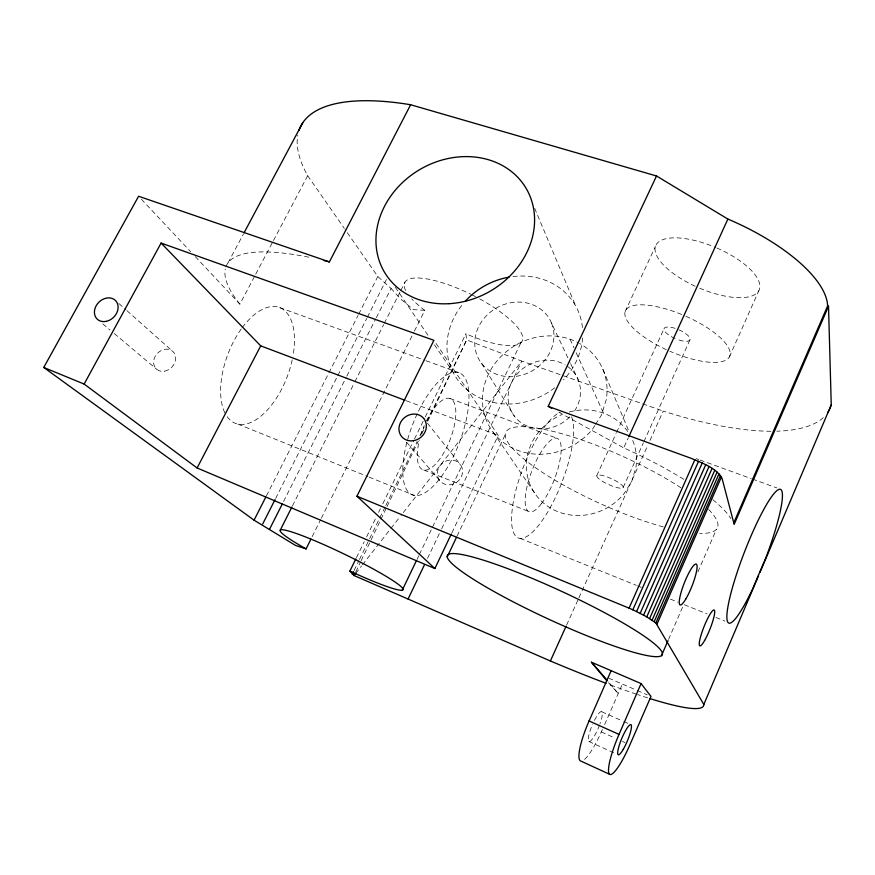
<?xml version="1.0" encoding="UTF-8"?>
<svg xmlns="http://www.w3.org/2000/svg" width="875" height="875" viewBox="0 0 875 875"><rect width="100%" height="100%" fill="white"/><g stroke="black" fill="none" stroke-linecap="round" stroke-linejoin="round"><path stroke-width="0.66" stroke-dasharray="4.38 3.28" d="M668.544 639.417L683.222 605.653M697.9 571.9L716.395 529.397M602.47 729.509L601.3 731.905A37.297 7.777 -67.1 0 1 583.384 760.32M604.647 724.555L622.409 684.086M729.345 356.978L758.822 290.708M566.617 625.034L578.375 599.003M578.933 597.756L630.995 482.475M632.231 479.741L647.73 445.419M649.939 440.508L663.228 411.086A227.916 75.6 24.5 0 0 771.444 431.266M623.142 487.539A14.448 3.248 24.3 0 0 604.548 476.066A14.448 3.248 24.3 0 0 602.219 481.173A14.448 3.248 24.3 0 0 623.142 487.539L643.355 442.859M643.923 441.623L689.959 339.85M683.758 479.292A130.911 29.881 24.3 0 0 623.722 447.88L628.25 437.927M596.772 475.705L616 433.672M616.569 432.436L664.07 328.595M625.1 311.642L655.43 246.4M451.894 532.798L498.236 435.444L435.433 342.573M457.056 536.145L505.258 434.634M355.83 571.834L360.544 561.969M361.134 560.733L386.488 507.697M387.067 506.472L418.316 441.098M421.859 433.694L424.211 428.761M427.755 421.367L466.659 339.959L465.905 333.812A65.614 18.955 26.5 0 0 522.594 340.156A65.614 18.955 26.5 0 0 476.569 297.205M427.525 558.359L441.077 530.009M441.667 528.773L521.795 361.091L663.228 411.086M416.992 559.453L418.764 555.767M419.355 554.531L520.822 342.88M354.069 570.5L358.859 560.689M359.461 559.464L369.042 539.842M369.644 538.617L385.219 506.734M385.809 505.509L416.959 441.744M419.945 435.608L424.145 427.022M427.142 420.897L466.659 339.959L521.795 361.091L401.023 515.495M356.464 557.627L364.241 541.723M366.636 536.834L376.206 517.267M378.591 512.378L380.384 508.703M382.78 503.814L413.875 440.213M414.477 438.998L424.637 418.206M425.239 416.981L465.905 333.812M312.178 536.637L320.698 519.52M321.311 518.295L413.809 332.347M414.422 331.122L424.769 310.33A65.614 18.955 26.5 0 1 411.753 298.867M292.502 505.816L354.277 382.998M354.889 381.784L383.633 324.636M384.245 323.422L400.148 291.802M400.761 290.588L405.037 282.078M283.587 501.43L346.238 377.278M346.861 376.064L375.725 318.861M376.337 317.647L391.081 288.433L377.803 276.533L345.078 229.491M275.658 498.389L337.214 376.786M337.827 375.572L366.756 318.423M367.38 317.209L386.455 279.508M266.448 495.819L358.006 315.525M358.63 314.3L377.803 276.533M195.278 256.637L239.881 304.15L255.084 275.341M255.719 274.148L272.836 241.73M273.47 240.537L307.683 175.711A257.808 90.223 26.3 0 1 297.752 135.198M228.036 262.861L243.359 234.139M594.88 425.523L592.736 428.925A63.645 57.75 -29 0 1 506.986 444.948A63.645 57.75 -29 0 1 493.697 365.258A63.645 57.75 -29 0 1 578.364 342.77M595.591 424.386L601.508 414.958L606.266 399.623A63.645 57.75 -29 0 0 579.502 343.394M355.731 573.388L361.605 565.884M362.447 564.812L390.119 529.43M390.961 528.358L400.181 516.567M424.769 310.33L413.448 309.641L400.334 298.703L391.081 288.433M696.205 458.631L698.764 459.561M700.044 460.02L751.22 478.614M752.5 479.073L776.803 487.9M279.683 307.595L424.736 360.281M426.016 360.752L459.397 372.881M450.012 398.508L557.123 438.32M406.295 400.772L498.236 435.444M423.85 470.028L529.845 511.941M237.945 424.123L367.872 476.613M369.13 477.127L414.542 495.469M520.067 538.355L636.322 585.331M637.58 585.845L641.375 587.377M670.436 599.123L678.016 602.186M684.337 604.734L707.087 613.922M715.925 617.498L724.773 621.075M608.628 678.114L636.081 690.003M637.317 690.539L647.259 694.848M601.836 711.802L622.573 720.989M623.788 721.525L628.666 723.691M601.3 731.905L615.07 738.128M622.453 741.398L625.023 742.591M588.788 741.442L615.65 753.605M558.819 412.191L623.722 447.88M102.834 323.914L110.097 330.028M114.242 333.528L156.756 369.338M118.847 303.483L125.923 309.783M126.941 310.68L172.452 351.138M141.378 199.216L190.63 251.683M608.508 682.664L618.231 693.612L607.906 681.144M406.514 442.137L439.447 480.189M427.459 423.161L460.392 464.603A13.059 11.911 -39.6 0 1 450.833 484.673A13.059 11.911 -39.6 0 1 438.616 468.027A13.059 11.911 -39.6 0 1 460.392 464.603M307.683 175.711L344.302 228.364M395.314 287.273L428.312 335.781M434.448 344.805L452.867 371.875M493.139 432.163L536.211 495.337M481.534 363.311L514.467 416.292M551.469 322.952A40.666 36.17 -29.8 0 1 507.708 376.644A40.666 36.17 -29.8 0 1 483.853 318.598A40.666 36.17 -29.8 0 1 551.469 322.952L570.052 362.469M570.631 363.705L578.178 379.75M570.052 339.183L573.956 347.812M576.188 352.745L603.498 413.142M602.864 369.25L629.038 431.692M534.647 208.239L575.728 306.02M239.881 304.15A263.736 63.744 26 0 1 225.258 269.139M225.87 266.919A263.736 63.744 26 0 1 311.314 257.72M242.255 327.589A61.972 31.719 -69.2 0 1 281.717 308.558A61.972 31.719 -69.2 0 1 292.994 355.895M292.206 359.898A61.972 31.719 -69.2 0 1 261.363 415.789A61.972 31.719 -69.2 0 1 226.242 415.341M224.853 412.803A61.972 31.719 -69.2 0 1 241.511 328.606M567.23 366.198A36.991 33.556 -29 0 1 572.994 413.186M569.723 416.948A36.991 33.556 -29 0 1 520.1 421.925A36.991 33.556 -29 0 1 515.955 375.419A36.991 33.556 -29 0 1 565.086 364.831M426.377 421.039A38.106 14.591 -69 0 1 455.405 407.083A38.106 14.591 -69 0 1 434.033 465.598A38.106 14.591 -69 0 1 419.442 440.016M420.777 435.214A38.106 14.591 -69 0 1 424.277 425.633M632.691 440.431A55.88 51.92 -27.6 0 1 635.884 467.567L631.794 481.173L624.159 493.522A55.88 51.92 -27.6 0 1 536.845 496.169A55.88 51.92 -27.6 0 1 561.859 414.608M569.264 412.027A55.88 51.92 -27.6 0 1 628.895 433.191M512.98 276.555A69.716 62.016 -29.8 0 1 582.575 328.891M582.608 337.969A69.716 62.016 -29.8 0 1 563.489 379.859M554.695 387.811A69.716 62.016 -29.8 0 1 464.833 387.833A69.716 62.016 -29.8 0 1 463.498 303.264M418.512 411.119A65.373 25.047 -69 0 1 468.945 394.92A65.373 25.047 -69 0 1 421.05 494.659A65.373 25.047 -69 0 1 417.353 413.536M571.539 416.763A67.648 20.727 -69 0 1 544.02 517.902A67.648 20.727 -69 0 1 512.761 505.411A67.648 20.727 -69 0 1 560.186 412.223M405.628 290.489A65.614 18.955 26.5 0 1 470.87 294.295M472.019 294.864A65.614 18.955 26.5 0 1 475.453 296.614M647.62 697.856A238.602 26.13 25.2 0 1 637.58 694.575M636.333 694.159A238.602 26.13 25.2 0 1 608.497 684.228M823.298 417.648A227.916 75.6 24.5 0 1 776.792 431.189M712.906 499.745A130.911 29.881 24.3 0 1 730.855 518.656M716.953 248.052A56.284 21.864 23.2 0 1 759.095 290.161A56.284 21.864 23.2 0 1 698.709 287.798M695.198 286.234A56.284 21.864 23.2 0 1 656.053 244.912A56.284 21.864 23.2 0 1 715.794 247.548M685.913 316.291A56.886 19.228 23.6 0 1 729.597 356.486A56.886 19.228 23.6 0 1 669.856 351.236M666.312 349.65A56.886 19.228 23.6 0 1 625.636 310.33A56.886 19.228 23.6 0 1 684.742 315.777M678.869 329.777A14.12 4.769 23.6 0 1 690.047 339.609A14.12 4.769 23.6 0 1 676.298 339.041M675.172 338.57A14.12 4.769 23.6 0 1 663.961 329.175A14.12 4.769 23.6 0 1 675.423 328.453M594.442 720.398A16.231 3.38 -67.1 0 1 601.694 711.692A16.231 3.38 -67.1 0 1 600.009 723.778M599.539 725.058A16.231 3.38 -67.1 0 1 589.159 741.595A16.231 3.38 -67.1 0 1 592.638 724.194M708.641 509.48A116.091 26.163 24.3 0 1 699.595 533.389M663.348 526.925A116.091 26.163 24.3 0 1 525.405 460.228A116.091 26.163 24.3 0 1 539.623 428.52A116.091 26.163 24.3 0 1 680.903 487.758M541.395 503.727A39.298 12.031 -69 0 0 559.595 440.562A39.298 12.031 -69 0 0 528.533 480.878A39.298 12.031 -69 0 0 541.395 503.727M164.598 371.153A12.031 9.975 -45.6 0 0 174.202 353.073A12.031 9.975 -45.6 0 0 155.094 356.552A12.031 9.975 -45.6 0 0 164.598 371.153"/><path stroke-width="1.31" d="M650.136 698.644A238.602 26.13 25.2 0 0 703.817 704.463L758.559 575.739M759.981 572.392L831.25 404.797L828.516 306.25L827.608 305.966A126.58 49.328 23.2 0 0 727.869 219.056L656.523 175.984L410.627 104.748A257.808 90.223 26.3 0 0 298.966 130.463M733.797 522.791L827.608 305.966M828.516 306.25L734.169 524.388L721.984 478.133C715.52 467.359 702.111 463.105 691.13 458.314L548.198 406.35L656.523 175.984M661.467 655.67A118.377 15.345 24.8 0 0 513.702 570.916A118.377 15.345 24.8 0 0 489.125 588.755A118.377 15.345 24.8 0 0 661.467 655.67L667.997 640.664M703.817 704.463L655.867 622.923L720.486 475.377M657.038 624.061L721.481 476.842M641.08 683.583L619.03 734.409A37.603 7.044 -67.3 0 0 609.438 774.156A37.603 7.044 -67.3 0 0 629.923 744.745L650.989 696.456L641.08 683.583L591.467 662.222L606.736 680.673M655.867 622.923L646.767 616.875L712.053 468.431M649.622 618.559L714.755 470.269M652.127 620.145L717.095 472.062M654.216 621.611L719.009 473.78M646.767 616.875L636.573 611.559L702.209 462.962M609.58 774.266L580.267 760.802A37.297 7.777 -67.1 0 1 589.072 721.011L611.144 670.698M640.172 613.342L705.72 464.745M643.595 615.125L709.013 466.572M451.303 534.034L434.886 568.531L197.105 467.983L84.131 384.059L161.109 243.075L433.902 340.309L356.934 496.223L629.07 608.147L694.848 459.725M636.573 611.559L632.844 609.82L698.556 461.278M355.873 558.852L349.891 571.08L354.058 575.542L550.386 660.975L566.059 626.27M628.808 436.691L727.869 219.056M447.18 556.938L456.477 537.37M355.239 573.07L354.058 575.542L355.731 573.388M408.078 599.047L424.583 564.528M402.248 590.22L416.402 560.689M352.275 574.186L353.478 571.725M410.627 104.748L329.394 261.898L138.6 196.252L43.75 367.456L254.067 520.188L295.673 545.508L306.097 548.877L310.964 539.087M280.273 530.141L291.889 507.03M269.456 529.419L282.363 503.858M262.741 523.928L275.045 499.603M254.067 520.188L265.825 497.033M197.105 467.983L260.717 345.866L161.109 243.075M243.994 232.936L302.728 122.828M260.717 345.866L405.016 400.291M43.75 367.456L84.131 384.059M629.07 608.147L632.844 609.82M588.973 720.913L619.03 734.409M548.198 406.35L551.742 408.297M356.934 496.223L434.886 568.531M591.467 662.222L607.053 680.105M465.303 301.208A69.716 62.016 -29.8 0 1 508.933 277.156M306.097 548.877A68.25 6.464 25.8 0 1 302.848 535.894A68.25 6.464 25.8 0 1 398.059 584.161A68.25 6.464 25.8 0 1 349.891 571.08M606.08 683.32A238.602 26.13 25.2 0 1 550.386 660.975M831.25 404.797A227.916 75.6 24.5 0 1 827.564 412.814M324.089 260.586A263.736 63.744 26 0 1 329.394 261.898M765.92 557.627L752.347 589.542A71.706 11.014 -68.9 0 1 729.531 598.894A71.706 11.014 -68.9 0 1 774.627 492.866A71.706 11.014 -68.9 0 1 765.92 557.627M449.302 303.68A82.305 70.273 -30.8 0 0 526.75 189.427A82.305 70.273 -30.8 0 0 389.747 197.52A82.305 70.273 -30.8 0 0 449.302 303.68M413.492 440.705A14.284 12.797 -39.4 0 0 424.08 418.906A14.284 12.797 -39.4 0 0 400.389 422.822A14.284 12.797 -39.4 0 0 413.492 440.705M106.039 321.398A13.059 10.555 -45.2 0 0 116.638 301.941A13.059 10.555 -45.2 0 0 96.097 305.889A13.059 10.555 -45.2 0 0 106.039 321.398M623.295 749.273A16.363 3.062 -67.3 0 0 631.105 724.773A16.363 3.062 -67.3 0 0 619.314 745.106A16.363 3.062 -67.3 0 0 623.295 749.273M704.648 640.434A19.348 3.216 -68.3 0 0 714.536 610.455A19.348 3.216 -68.3 0 0 701.739 632.931A19.348 3.216 -68.3 0 0 704.648 640.434M685.727 599.145A21.941 4.134 -68.5 0 0 696.817 564.78A21.941 4.134 -68.5 0 0 681.975 589.488A21.941 4.134 -68.5 0 0 685.727 599.145"/></g></svg>
